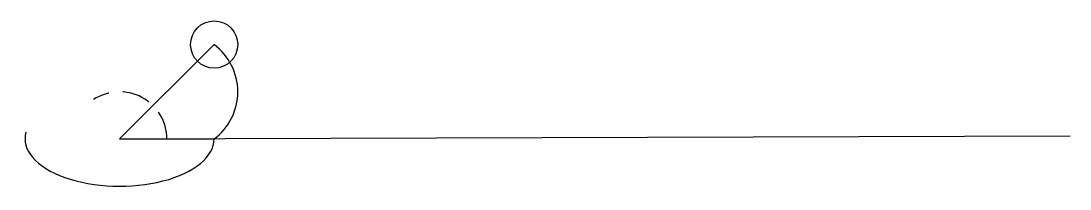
# Model space of a CAD drawing. Header units: millimetres. Extents: x -10 to 100, y -5 to 12.
import ezdxf

# ---------------------------------------------------------------- set-up
doc = ezdxf.new("R2010")
doc.units = ezdxf.units.MM
doc.linetypes.add('DASHED', pattern=[4.5, 3, -1.5])
doc.layers.get('0').update_dxf_attribs({"linetype": 'CONTINUOUS'})
doc.layers.add('壁', color=7, linetype='CONTINUOUS')

msp = doc.modelspace()

# ---------------------------------------------------------------- linework, layer by layer
msp.add_line((0, 0), (100.5, 0.33))
msp.add_lwpolyline([(0, 0), (10, 0, 0.5), (10, 10)], format="xyb", close=True)
msp.add_ellipse((0, 0), major_axis=(10, 0), ratio=0.5, start_param=3, end_param=0)
at = {"layer": '壁'}
msp.add_circle((10, 10), 2.5, dxfattribs=at)
at = {"layer": '壁', "color": 3, "linetype": 'DASHED', "lineweight": 25}
msp.add_arc((0, 0), 5, 0, 123.4568, dxfattribs=at)

doc.saveas('drawing.dxf')
